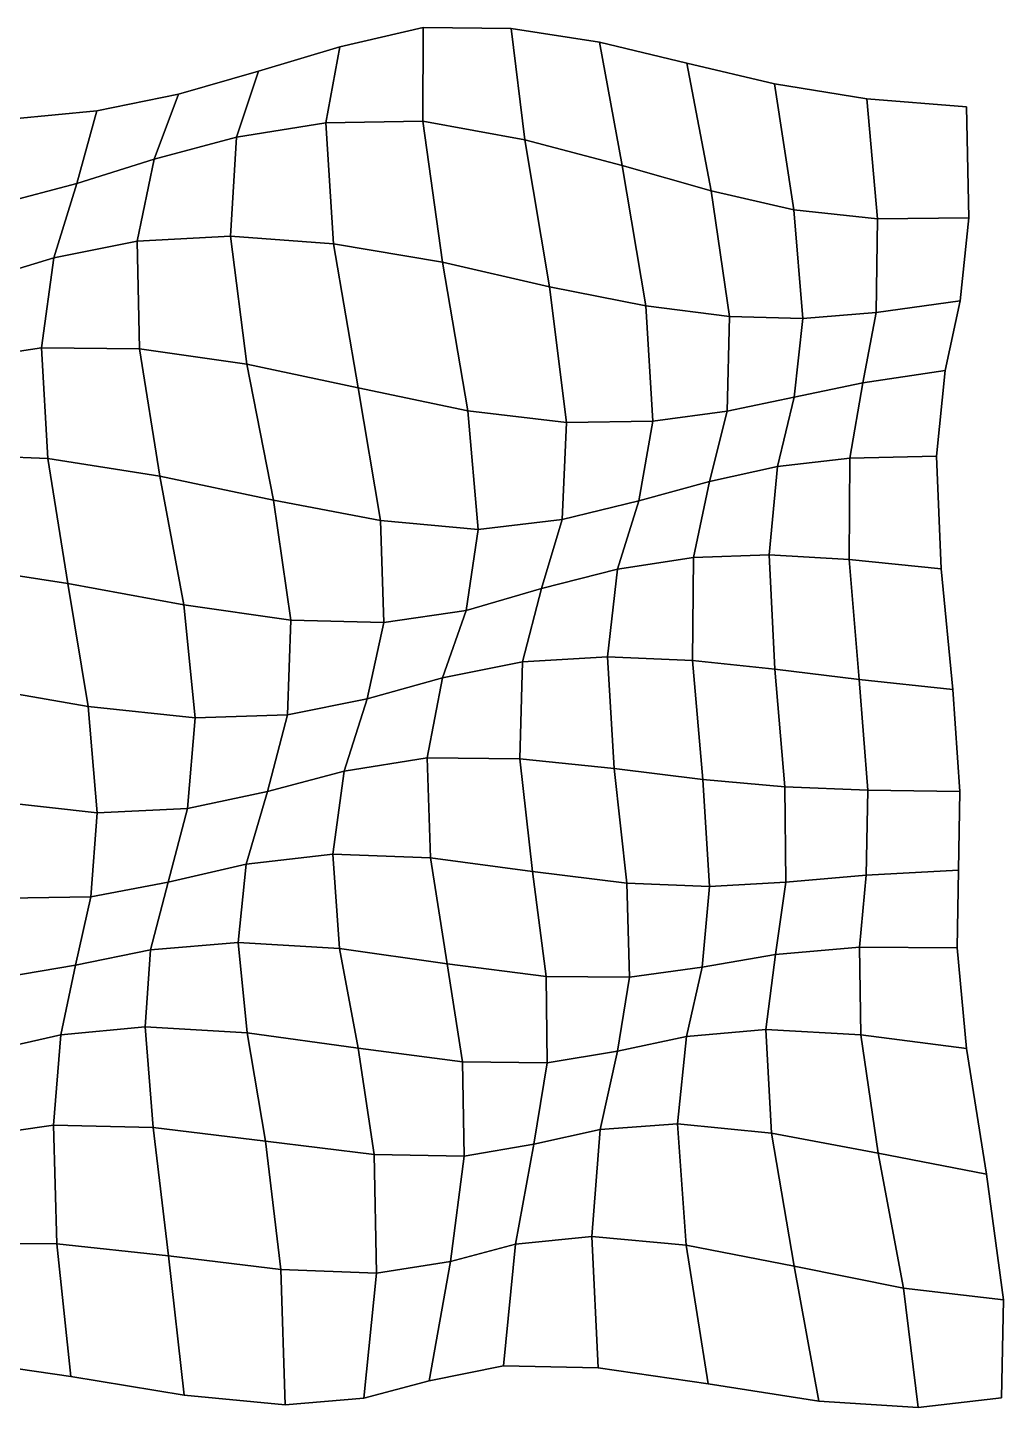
# Model space of a CAD drawing. Extents: x -160 to 227, y -137 to 133.
# Drawn here: x 36.4 to 227.4, y -136.7 to 133.1 of the extents above; entities that cross this region are included whole.
import ezdxf

# ---------------------------------------------------------------- set-up
doc = ezdxf.new("R2010")
doc.units = 0

msp = doc.modelspace()

# ---------------------------------------------------------------- linework, layer by layer
for points in [[(94.78006, 114.489746, -2.210952), (113.77002, 114.853775, -2.439313), (113.878654, 133.131714, 1.301931), (97.520309, 129.38443, -0.083019)], [(94.78006, 114.489746, -2.210952), (97.520309, 129.38443, -0.083019), (113.878654, 133.131714, 1.301931), (113.77002, 114.853775, -2.439313)], [(113.77002, 114.853775, -2.439313), (133.726364, 111.164108, -1.618757), (131.091553, 132.939774, 3.066365), (113.878654, 133.131714, 1.301931)], [(113.77002, 114.853775, -2.439313), (113.878654, 133.131714, 1.301931), (131.091553, 132.939774, 3.066365), (133.726364, 111.164108, -1.618757)], [(133.726364, 111.164108, -1.618757), (152.79808, 106.172134, 0.542539), (148.373764, 130.25061, 5.292449), (131.091553, 132.939774, 3.066365)], [(133.726364, 111.164108, -1.618757), (131.091553, 132.939774, 3.066365), (148.373764, 130.25061, 5.292449), (152.79808, 106.172134, 0.542539)], [(152.79808, 106.172134, 0.542539), (170.228683, 101.230003, 3.654465), (165.41156, 126.193657, 7.381214), (148.373764, 130.25061, 5.292449)], [(152.79808, 106.172134, 0.542539), (148.373764, 130.25061, 5.292449), (165.41156, 126.193657, 7.381214), (170.228683, 101.230003, 3.654465)], [(77.305328, 111.713615, -1.862357), (94.78006, 114.489746, -2.210952), (97.520309, 129.38443, -0.083019), (81.663315, 124.613594, -1.033154)], [(77.305328, 111.713615, -1.862357), (81.663315, 124.613594, -1.033154), (97.520309, 129.38443, -0.083019), (94.78006, 114.489746, -2.210952)], [(61.238434, 107.372986, -1.881266), (77.305328, 111.713615, -1.862357), (81.663315, 124.613594, -1.033154), (65.957275, 120.120033, -1.844036)], [(61.238434, 107.372986, -1.881266), (65.957275, 120.120033, -1.844036), (81.663315, 124.613594, -1.033154), (77.305328, 111.713615, -1.862357)], [(170.228683, 101.230003, 3.654465), (186.40123, 97.504059, 6.501065), (182.572845, 122.140907, 8.288937), (165.41156, 126.193657, 7.381214)], [(170.228683, 101.230003, 3.654465), (165.41156, 126.193657, 7.381214), (182.572845, 122.140907, 8.288937), (186.40123, 97.504059, 6.501065)], [(186.40123, 97.504059, 6.501065), (202.732819, 95.73246, 7.600976), (200.6819, 119.188667, 7.148184), (182.572845, 122.140907, 8.288937)], [(186.40123, 97.504059, 6.501065), (182.572845, 122.140907, 8.288937), (200.6819, 119.188667, 7.148184), (202.732819, 95.73246, 7.600976)], [(46.079758, 102.652824, -2.270344), (61.238434, 107.372986, -1.881266), (65.957275, 120.120033, -1.844036), (50.023449, 116.870583, -2.502774)], [(46.079758, 102.652824, -2.270344), (50.023449, 116.870583, -2.502774), (65.957275, 120.120033, -1.844036), (61.238434, 107.372986, -1.881266)], [(202.732819, 95.73246, 7.600976), (220.603531, 95.894463, 6.178118), (220.147736, 117.639175, 3.978467), (200.6819, 119.188667, 7.148184)], [(202.732819, 95.73246, 7.600976), (200.6819, 119.188667, 7.148184), (220.147736, 117.639175, 3.978467), (220.603531, 95.894463, 6.178118)], [(31.287018, 98.739143, -2.688573), (46.079758, 102.652824, -2.270344), (50.023449, 116.870583, -2.502774), (33.72036, 115.274559, -2.800153)], [(31.287018, 98.739143, -2.688573), (33.72036, 115.274559, -2.800153), (50.023449, 116.870583, -2.502774), (46.079758, 102.652824, -2.270344)], [(76.177223, 92.367722, -2.991132), (96.279922, 90.827232, -4.662734), (94.78006, 114.489746, -2.210952), (77.305328, 111.713615, -1.862357)], [(76.177223, 92.367722, -2.991132), (77.305328, 111.713615, -1.862357), (94.78006, 114.489746, -2.210952), (96.279922, 90.827232, -4.662734)], [(96.279922, 90.827232, -4.662734), (117.619995, 87.233337, -6.488213), (113.77002, 114.853775, -2.439313), (94.78006, 114.489746, -2.210952)], [(96.279922, 90.827232, -4.662734), (94.78006, 114.489746, -2.210952), (113.77002, 114.853775, -2.439313), (117.619995, 87.233337, -6.488213)], [(117.619995, 87.233337, -6.488213), (138.555161, 82.451157, -6.70903), (133.726364, 111.164108, -1.618757), (113.77002, 114.853775, -2.439313)], [(117.619995, 87.233337, -6.488213), (113.77002, 114.853775, -2.439313), (133.726364, 111.164108, -1.618757), (138.555161, 82.451157, -6.70903)], [(57.89064, 91.349876, -2.051683), (76.177223, 92.367722, -2.991132), (77.305328, 111.713615, -1.862357), (61.238434, 107.372986, -1.881266)], [(57.89064, 91.349876, -2.051683), (61.238434, 107.372986, -1.881266), (77.305328, 111.713615, -1.862357), (76.177223, 92.367722, -2.991132)], [(138.555161, 82.451157, -6.70903), (157.446396, 78.721237, -4.965615), (152.79808, 106.172134, 0.542539), (133.726364, 111.164108, -1.618757)], [(138.555161, 82.451157, -6.70903), (133.726364, 111.164108, -1.618757), (152.79808, 106.172134, 0.542539), (157.446396, 78.721237, -4.965615)], [(41.556717, 88.081772, -1.89178), (57.89064, 91.349876, -2.051683), (61.238434, 107.372986, -1.881266), (46.079758, 102.652824, -2.270344)], [(41.556717, 88.081772, -1.89178), (46.079758, 102.652824, -2.270344), (61.238434, 107.372986, -1.881266), (57.89064, 91.349876, -2.051683)], [(157.446396, 78.721237, -4.965615), (173.759109, 76.596558, -1.377247), (170.228683, 101.230003, 3.654465), (152.79808, 106.172134, 0.542539)], [(157.446396, 78.721237, -4.965615), (152.79808, 106.172134, 0.542539), (170.228683, 101.230003, 3.654465), (173.759109, 76.596558, -1.377247)], [(26.95998, 83.660721, -2.154732), (41.556717, 88.081772, -1.89178), (46.079758, 102.652824, -2.270344), (31.287018, 98.739143, -2.688573)], [(26.95998, 83.660721, -2.154732), (31.287018, 98.739143, -2.688573), (46.079758, 102.652824, -2.270344), (41.556717, 88.081772, -1.89178)], [(173.759109, 76.596558, -1.377247), (188.148285, 76.204773, 2.883864), (186.40123, 97.504059, 6.501065), (170.228683, 101.230003, 3.654465)], [(173.759109, 76.596558, -1.377247), (170.228683, 101.230003, 3.654465), (186.40123, 97.504059, 6.501065), (188.148285, 76.204773, 2.883864)], [(188.148285, 76.204773, 2.883864), (202.503632, 77.39492, 5.980971), (202.732819, 95.73246, 7.600976), (186.40123, 97.504059, 6.501065)], [(188.148285, 76.204773, 2.883864), (186.40123, 97.504059, 6.501065), (202.732819, 95.73246, 7.600976), (202.503632, 77.39492, 5.980971)], [(202.503632, 77.39492, 5.980971), (218.888687, 79.687805, 6.498342), (220.603531, 95.894463, 6.178118), (202.732819, 95.73246, 7.600976)], [(202.503632, 77.39492, 5.980971), (202.732819, 95.73246, 7.600976), (220.603531, 95.894463, 6.178118), (218.888687, 79.687805, 6.498342)], [(58.347004, 70.282211, -2.919371), (79.361732, 67.304008, -4.727558), (76.177223, 92.367722, -2.991132), (57.89064, 91.349876, -2.051683)], [(58.347004, 70.282211, -2.919371), (57.89064, 91.349876, -2.051683), (76.177223, 92.367722, -2.991132), (79.361732, 67.304008, -4.727558)], [(79.361732, 67.304008, -4.727558), (101.118675, 62.705429, -7.321338), (96.279922, 90.827232, -4.662734), (76.177223, 92.367722, -2.991132)], [(79.361732, 67.304008, -4.727558), (76.177223, 92.367722, -2.991132), (96.279922, 90.827232, -4.662734), (101.118675, 62.705429, -7.321338)], [(39.179329, 70.530174, -2.001351), (58.347004, 70.282211, -2.919371), (57.89064, 91.349876, -2.051683), (41.556717, 88.081772, -1.89178)], [(39.179329, 70.530174, -2.001351), (41.556717, 88.081772, -1.89178), (57.89064, 91.349876, -2.051683), (58.347004, 70.282211, -2.919371)], [(101.118675, 62.705429, -7.321338), (122.584221, 58.15155, -10.142005), (117.619995, 87.233337, -6.488213), (96.279922, 90.827232, -4.662734)], [(101.118675, 62.705429, -7.321338), (96.279922, 90.827232, -4.662734), (117.619995, 87.233337, -6.488213), (122.584221, 58.15155, -10.142005)], [(22.736555, 68.039574, -1.723551), (39.179329, 70.530174, -2.001351), (41.556717, 88.081772, -1.89178), (26.95998, 83.660721, -2.154732)], [(22.736555, 68.039574, -1.723551), (26.95998, 83.660721, -2.154732), (41.556717, 88.081772, -1.89178), (39.179329, 70.530174, -2.001351)], [(122.584221, 58.15155, -10.142005), (141.88475, 55.92239, -10.928452), (138.555161, 82.451157, -6.70903), (117.619995, 87.233337, -6.488213)], [(122.584221, 58.15155, -10.142005), (117.619995, 87.233337, -6.488213), (138.555161, 82.451157, -6.70903), (141.88475, 55.92239, -10.928452)], [(141.88475, 55.92239, -10.928452), (158.794235, 56.148666, -9.489698), (157.446396, 78.721237, -4.965615), (138.555161, 82.451157, -6.70903)], [(141.88475, 55.92239, -10.928452), (138.555161, 82.451157, -6.70903), (157.446396, 78.721237, -4.965615), (158.794235, 56.148666, -9.489698)], [(158.794235, 56.148666, -9.489698), (173.362671, 58.079998, -5.748015), (173.759109, 76.596558, -1.377247), (157.446396, 78.721237, -4.965615)], [(158.794235, 56.148666, -9.489698), (157.446396, 78.721237, -4.965615), (173.759109, 76.596558, -1.377247), (173.362671, 58.079998, -5.748015)], [(199.900192, 63.644016, 3.634135), (215.976425, 66.076752, 5.592201), (218.888687, 79.687805, 6.498342), (202.503632, 77.39492, 5.980971)], [(199.900192, 63.644016, 3.634135), (202.503632, 77.39492, 5.980971), (218.888687, 79.687805, 6.498342), (215.976425, 66.076752, 5.592201)], [(173.362671, 58.079998, -5.748015), (186.423355, 60.816818, -0.729791), (188.148285, 76.204773, 2.883864), (173.759109, 76.596558, -1.377247)], [(173.362671, 58.079998, -5.748015), (173.759109, 76.596558, -1.377247), (188.148285, 76.204773, 2.883864), (186.423355, 60.816818, -0.729791)], [(186.423355, 60.816818, -0.729791), (199.900192, 63.644016, 3.634135), (202.503632, 77.39492, 5.980971), (188.148285, 76.204773, 2.883864)], [(186.423355, 60.816818, -0.729791), (188.148285, 76.204773, 2.883864), (202.503632, 77.39492, 5.980971), (199.900192, 63.644016, 3.634135)], [(20.885347, 49.61227, -1.741624), (40.394958, 48.82505, -2.895871), (39.179329, 70.530174, -2.001351), (22.736555, 68.039574, -1.723551)], [(20.885347, 49.61227, -1.741624), (22.736555, 68.039574, -1.723551), (39.179329, 70.530174, -2.001351), (40.394958, 48.82505, -2.895871)], [(40.394958, 48.82505, -2.895871), (62.304848, 45.410351, -4.643194), (58.347004, 70.282211, -2.919371), (39.179329, 70.530174, -2.001351)], [(40.394958, 48.82505, -2.895871), (39.179329, 70.530174, -2.001351), (58.347004, 70.282211, -2.919371), (62.304848, 45.410351, -4.643194)], [(62.304848, 45.410351, -4.643194), (84.535889, 40.735962, -7.065756), (79.361732, 67.304008, -4.727558), (58.347004, 70.282211, -2.919371)], [(62.304848, 45.410351, -4.643194), (58.347004, 70.282211, -2.919371), (79.361732, 67.304008, -4.727558), (84.535889, 40.735962, -7.065756)], [(84.535889, 40.735962, -7.065756), (105.522346, 36.731525, -10.030755), (101.118675, 62.705429, -7.321338), (79.361732, 67.304008, -4.727558)], [(84.535889, 40.735962, -7.065756), (79.361732, 67.304008, -4.727558), (101.118675, 62.705429, -7.321338), (105.522346, 36.731525, -10.030755)], [(197.360077, 48.92004, 1.563941), (214.313202, 49.284077, 4.172546), (215.976425, 66.076752, 5.592201), (199.900192, 63.644016, 3.634135)], [(197.360077, 48.92004, 1.563941), (199.900192, 63.644016, 3.634135), (215.976425, 66.076752, 5.592201), (214.313202, 49.284077, 4.172546)], [(105.522346, 36.731525, -10.030755), (124.632645, 34.988464, -13.085567), (122.584221, 58.15155, -10.142005), (101.118675, 62.705429, -7.321338)], [(105.522346, 36.731525, -10.030755), (101.118675, 62.705429, -7.321338), (122.584221, 58.15155, -10.142005), (124.632645, 34.988464, -13.085567)], [(183.176727, 47.296818, -3.231002), (197.360077, 48.92004, 1.563941), (199.900192, 63.644016, 3.634135), (186.423355, 60.816818, -0.729791)], [(183.176727, 47.296818, -3.231002), (186.423355, 60.816818, -0.729791), (199.900192, 63.644016, 3.634135), (197.360077, 48.92004, 1.563941)], [(169.896149, 44.369316, -8.450308), (183.176727, 47.296818, -3.231002), (186.423355, 60.816818, -0.729791), (173.362671, 58.079998, -5.748015)], [(169.896149, 44.369316, -8.450308), (173.362671, 58.079998, -5.748015), (186.423355, 60.816818, -0.729791), (183.176727, 47.296818, -3.231002)], [(124.632645, 34.988464, -13.085567), (141.059586, 36.941521, -13.77207), (141.88475, 55.92239, -10.928452), (122.584221, 58.15155, -10.142005)], [(124.632645, 34.988464, -13.085567), (122.584221, 58.15155, -10.142005), (141.88475, 55.92239, -10.928452), (141.059586, 36.941521, -13.77207)], [(156.045517, 40.564671, -12.269962), (169.896149, 44.369316, -8.450308), (173.362671, 58.079998, -5.748015), (158.794235, 56.148666, -9.489698)], [(156.045517, 40.564671, -12.269962), (158.794235, 56.148666, -9.489698), (173.362671, 58.079998, -5.748015), (169.896149, 44.369316, -8.450308)], [(141.059586, 36.941521, -13.77207), (156.045517, 40.564671, -12.269962), (158.794235, 56.148666, -9.489698), (141.88475, 55.92239, -10.928452)], [(141.059586, 36.941521, -13.77207), (141.88475, 55.92239, -10.928452), (158.794235, 56.148666, -9.489698), (156.045517, 40.564671, -12.269962)], [(22.374926, 27.768961, -2.048017), (44.310085, 24.377064, -4.255694), (40.394958, 48.82505, -2.895871), (20.885347, 49.61227, -1.741624)], [(22.374926, 27.768961, -2.048017), (20.885347, 49.61227, -1.741624), (40.394958, 48.82505, -2.895871), (44.310085, 24.377064, -4.255694)], [(44.310085, 24.377064, -4.255694), (66.993851, 20.239206, -6.808466), (62.304848, 45.410351, -4.643194), (40.394958, 48.82505, -2.895871)], [(44.310085, 24.377064, -4.255694), (40.394958, 48.82505, -2.895871), (62.304848, 45.410351, -4.643194), (66.993851, 20.239206, -6.808466)], [(181.541153, 30.0061, -4.28808), (197.171967, 29.08536, 0.277689), (197.360077, 48.92004, 1.563941), (183.176727, 47.296818, -3.231002)], [(181.541153, 30.0061, -4.28808), (183.176727, 47.296818, -3.231002), (197.360077, 48.92004, 1.563941), (197.171967, 29.08536, 0.277689)], [(197.171967, 29.08536, 0.277689), (215.199326, 27.267298, 2.788239), (214.313202, 49.284077, 4.172546), (197.360077, 48.92004, 1.563941)], [(197.171967, 29.08536, 0.277689), (197.360077, 48.92004, 1.563941), (214.313202, 49.284077, 4.172546), (215.199326, 27.267298, 2.788239)], [(166.767456, 29.463655, -9.402657), (181.541153, 30.0061, -4.28808), (183.176727, 47.296818, -3.231002), (169.896149, 44.369316, -8.450308)], [(166.767456, 29.463655, -9.402657), (169.896149, 44.369316, -8.450308), (183.176727, 47.296818, -3.231002), (181.541153, 30.0061, -4.28808)], [(66.993851, 20.239206, -6.808466), (87.935951, 17.259178, -9.600799), (84.535889, 40.735962, -7.065756), (62.304848, 45.410351, -4.643194)], [(66.993851, 20.239206, -6.808466), (62.304848, 45.410351, -4.643194), (84.535889, 40.735962, -7.065756), (87.935951, 17.259178, -9.600799)], [(151.894135, 27.195942, -13.361266), (166.767456, 29.463655, -9.402657), (169.896149, 44.369316, -8.450308), (156.045517, 40.564671, -12.269962)], [(151.894135, 27.195942, -13.361266), (156.045517, 40.564671, -12.269962), (169.896149, 44.369316, -8.450308), (166.767456, 29.463655, -9.402657)], [(87.935951, 17.259178, -9.600799), (106.171432, 16.809347, -12.508568), (105.522346, 36.731525, -10.030755), (84.535889, 40.735962, -7.065756)], [(87.935951, 17.259178, -9.600799), (84.535889, 40.735962, -7.065756), (105.522346, 36.731525, -10.030755), (106.171432, 16.809347, -12.508568)], [(136.997284, 23.420341, -15.290846), (151.894135, 27.195942, -13.361266), (156.045517, 40.564671, -12.269962), (141.059586, 36.941521, -13.77207)], [(136.997284, 23.420341, -15.290846), (141.059586, 36.941521, -13.77207), (156.045517, 40.564671, -12.269962), (151.894135, 27.195942, -13.361266)], [(106.171432, 16.809347, -12.508568), (122.254013, 19.102148, -15.225122), (124.632645, 34.988464, -13.085567), (105.522346, 36.731525, -10.030755)], [(106.171432, 16.809347, -12.508568), (105.522346, 36.731525, -10.030755), (124.632645, 34.988464, -13.085567), (122.254013, 19.102148, -15.225122)], [(122.254013, 19.102148, -15.225122), (136.997284, 23.420341, -15.290846), (141.059586, 36.941521, -13.77207), (124.632645, 34.988464, -13.085567)], [(122.254013, 19.102148, -15.225122), (124.632645, 34.988464, -13.085567), (141.059586, 36.941521, -13.77207), (136.997284, 23.420341, -15.290846)], [(166.550522, 9.321064, -8.998075), (182.667267, 7.628716, -4.256263), (181.541153, 30.0061, -4.28808), (166.767456, 29.463655, -9.402657)], [(166.550522, 9.321064, -8.998075), (166.767456, 29.463655, -9.402657), (181.541153, 30.0061, -4.28808), (182.667267, 7.628716, -4.256263)], [(182.667267, 7.628716, -4.256263), (199.12999, 5.620356, -0.320547), (197.171967, 29.08536, 0.277689), (181.541153, 30.0061, -4.28808)], [(182.667267, 7.628716, -4.256263), (181.541153, 30.0061, -4.28808), (197.171967, 29.08536, 0.277689), (199.12999, 5.620356, -0.320547)], [(26.205853, 4.180824, -2.010365), (48.322903, 0.321814, -5.209225), (44.310085, 24.377064, -4.255694), (22.374926, 27.768961, -2.048017)], [(26.205853, 4.180824, -2.010365), (22.374926, 27.768961, -2.048017), (44.310085, 24.377064, -4.255694), (48.322903, 0.321814, -5.209225)], [(133.271088, 9.093564, -15.614021), (149.917358, 10.068792, -13.085231), (151.894135, 27.195942, -13.361266), (136.997284, 23.420341, -15.290846)], [(133.271088, 9.093564, -15.614021), (136.997284, 23.420341, -15.290846), (151.894135, 27.195942, -13.361266), (149.917358, 10.068792, -13.085231)], [(149.917358, 10.068792, -13.085231), (166.550522, 9.321064, -8.998075), (166.767456, 29.463655, -9.402657), (151.894135, 27.195942, -13.361266)], [(149.917358, 10.068792, -13.085231), (151.894135, 27.195942, -13.361266), (166.767456, 29.463655, -9.402657), (166.550522, 9.321064, -8.998075)], [(199.12999, 5.620356, -0.320547), (217.473251, 3.697744, 1.672192), (215.199326, 27.267298, 2.788239), (197.171967, 29.08536, 0.277689)], [(199.12999, 5.620356, -0.320547), (197.171967, 29.08536, 0.277689), (215.199326, 27.267298, 2.788239), (217.473251, 3.697744, 1.672192)], [(48.322903, 0.321814, -5.209225), (69.23584, -1.868118, -8.502516), (66.993851, 20.239206, -6.808466), (44.310085, 24.377064, -4.255694)], [(48.322903, 0.321814, -5.209225), (44.310085, 24.377064, -4.255694), (66.993851, 20.239206, -6.808466), (69.23584, -1.868118, -8.502516)], [(117.664024, 5.971627, -16.386765), (133.271088, 9.093564, -15.614021), (136.997284, 23.420341, -15.290846), (122.254013, 19.102148, -15.225122)], [(117.664024, 5.971627, -16.386765), (122.254013, 19.102148, -15.225122), (136.997284, 23.420341, -15.290846), (133.271088, 9.093564, -15.614021)], [(69.23584, -1.868118, -8.502516), (87.286118, -1.266673, -11.55667), (87.935951, 17.259178, -9.600799), (66.993851, 20.239206, -6.808466)], [(69.23584, -1.868118, -8.502516), (66.993851, 20.239206, -6.808466), (87.935951, 17.259178, -9.600799), (87.286118, -1.266673, -11.55667)], [(102.87175, 1.817986, -14.26018), (117.664024, 5.971627, -16.386765), (122.254013, 19.102148, -15.225122), (106.171432, 16.809347, -12.508568)], [(102.87175, 1.817986, -14.26018), (106.171432, 16.809347, -12.508568), (122.254013, 19.102148, -15.225122), (117.664024, 5.971627, -16.386765)], [(87.286118, -1.266673, -11.55667), (102.87175, 1.817986, -14.26018), (106.171432, 16.809347, -12.508568), (87.935951, 17.259178, -9.600799)], [(87.286118, -1.266673, -11.55667), (87.935951, 17.259178, -9.600799), (106.171432, 16.809347, -12.508568), (102.87175, 1.817986, -14.26018)], [(114.621964, -9.667933, -15.816223), (132.751221, -9.88413, -14.313714), (133.271088, 9.093564, -15.614021), (117.664024, 5.971627, -16.386765)], [(114.621964, -9.667933, -15.816223), (117.664024, 5.971627, -16.386765), (133.271088, 9.093564, -15.614021), (132.751221, -9.88413, -14.313714)], [(132.751221, -9.88413, -14.313714), (151.210861, -11.787395, -11.310427), (149.917358, 10.068792, -13.085231), (133.271088, 9.093564, -15.614021)], [(132.751221, -9.88413, -14.313714), (133.271088, 9.093564, -15.614021), (149.917358, 10.068792, -13.085231), (151.210861, -11.787395, -11.310427)], [(151.210861, -11.787395, -11.310427), (168.551163, -13.901525, -7.31101), (166.550522, 9.321064, -8.998075), (149.917358, 10.068792, -13.085231)], [(151.210861, -11.787395, -11.310427), (149.917358, 10.068792, -13.085231), (166.550522, 9.321064, -8.998075), (168.551163, -13.901525, -7.31101)], [(168.551163, -13.901525, -7.31101), (184.637451, -15.343163, -3.274551), (182.667267, 7.628716, -4.256263), (166.550522, 9.321064, -8.998075)], [(168.551163, -13.901525, -7.31101), (166.550522, 9.321064, -8.998075), (182.667267, 7.628716, -4.256263), (184.637451, -15.343163, -3.274551)], [(98.403946, -12.273868, -14.304797), (114.621964, -9.667933, -15.816223), (117.664024, 5.971627, -16.386765), (102.87175, 1.817986, -14.26018)], [(98.403946, -12.273868, -14.304797), (102.87175, 1.817986, -14.26018), (117.664024, 5.971627, -16.386765), (114.621964, -9.667933, -15.816223)], [(184.637451, -15.343163, -3.274551), (200.84343, -16.032316, -0.343889), (199.12999, 5.620356, -0.320547), (182.667267, 7.628716, -4.256263)], [(184.637451, -15.343163, -3.274551), (182.667267, 7.628716, -4.256263), (199.12999, 5.620356, -0.320547), (200.84343, -16.032316, -0.343889)], [(200.84343, -16.032316, -0.343889), (218.866821, -16.26902, 0.875637), (217.473251, 3.697744, 1.672192), (199.12999, 5.620356, -0.320547)], [(200.84343, -16.032316, -0.343889), (199.12999, 5.620356, -0.320547), (217.473251, 3.697744, 1.672192), (218.866821, -16.26902, 0.875637)], [(30.200499, -18.227106, -0.841006), (50.035851, -20.462162, -4.663053), (48.322903, 0.321814, -5.209225), (26.205853, 4.180824, -2.010365)], [(30.200499, -18.227106, -0.841006), (26.205853, 4.180824, -2.010365), (48.322903, 0.321814, -5.209225), (50.035851, -20.462162, -4.663053)], [(50.035851, -20.462162, -4.663053), (67.7668, -19.631195, -8.502273), (69.23584, -1.868118, -8.502516), (48.322903, 0.321814, -5.209225)], [(50.035851, -20.462162, -4.663053), (48.322903, 0.321814, -5.209225), (69.23584, -1.868118, -8.502516), (67.7668, -19.631195, -8.502273)], [(83.37117, -16.273113, -11.793421), (98.403946, -12.273868, -14.304797), (102.87175, 1.817986, -14.26018), (87.286118, -1.266673, -11.55667)], [(83.37117, -16.273113, -11.793421), (87.286118, -1.266673, -11.55667), (102.87175, 1.817986, -14.26018), (98.403946, -12.273868, -14.304797)], [(67.7668, -19.631195, -8.502273), (83.37117, -16.273113, -11.793421), (87.286118, -1.266673, -11.55667), (69.23584, -1.868118, -8.502516)], [(67.7668, -19.631195, -8.502273), (69.23584, -1.868118, -8.502516), (87.286118, -1.266673, -11.55667), (83.37117, -16.273113, -11.793421)], [(96.15728, -28.51454, -11.619978), (115.267052, -29.227331, -12.684687), (114.621964, -9.667933, -15.816223), (98.403946, -12.273868, -14.304797)], [(96.15728, -28.51454, -11.619978), (98.403946, -12.273868, -14.304797), (114.621964, -9.667933, -15.816223), (115.267052, -29.227331, -12.684687)], [(115.267052, -29.227331, -12.684687), (135.234756, -31.935135, -10.961179), (132.751221, -9.88413, -14.313714), (114.621964, -9.667933, -15.816223)], [(115.267052, -29.227331, -12.684687), (114.621964, -9.667933, -15.816223), (132.751221, -9.88413, -14.313714), (135.234756, -31.935135, -10.961179)], [(135.234756, -31.935135, -10.961179), (153.67215, -34.203091, -8.028063), (151.210861, -11.787395, -11.310427), (132.751221, -9.88413, -14.313714)], [(135.234756, -31.935135, -10.961179), (132.751221, -9.88413, -14.313714), (151.210861, -11.787395, -11.310427), (153.67215, -34.203091, -8.028063)], [(79.201569, -30.471653, -9.231956), (96.15728, -28.51454, -11.619978), (98.403946, -12.273868, -14.304797), (83.37117, -16.273113, -11.793421)], [(79.201569, -30.471653, -9.231956), (83.37117, -16.273113, -11.793421), (98.403946, -12.273868, -14.304797), (96.15728, -28.51454, -11.619978)], [(153.67215, -34.203091, -8.028063), (169.863358, -34.836082, -4.654028), (168.551163, -13.901525, -7.31101), (151.210861, -11.787395, -11.310427)], [(153.67215, -34.203091, -8.028063), (151.210861, -11.787395, -11.310427), (168.551163, -13.901525, -7.31101), (169.863358, -34.836082, -4.654028)], [(169.863358, -34.836082, -4.654028), (184.81546, -33.989765, -1.761735), (184.637451, -15.343163, -3.274551), (168.551163, -13.901525, -7.31101)], [(169.863358, -34.836082, -4.654028), (168.551163, -13.901525, -7.31101), (184.637451, -15.343163, -3.274551), (184.81546, -33.989765, -1.761735)], [(184.81546, -33.989765, -1.761735), (200.557587, -32.650803, -0.083039), (200.84343, -16.032316, -0.343889), (184.637451, -15.343163, -3.274551)], [(184.81546, -33.989765, -1.761735), (184.637451, -15.343163, -3.274551), (200.84343, -16.032316, -0.343889), (200.557587, -32.650803, -0.083039)], [(200.557587, -32.650803, -0.083039), (218.61351, -31.689489, 0.320866), (218.866821, -16.26902, 0.875637), (200.84343, -16.032316, -0.343889)], [(200.557587, -32.650803, -0.083039), (200.84343, -16.032316, -0.343889), (218.866821, -16.26902, 0.875637), (218.61351, -31.689489, 0.320866)], [(32.392254, -37.162746, 1.803611), (48.832886, -36.874943, -1.882474), (50.035851, -20.462162, -4.663053), (30.200499, -18.227106, -0.841006)], [(32.392254, -37.162746, 1.803611), (30.200499, -18.227106, -0.841006), (50.035851, -20.462162, -4.663053), (48.832886, -36.874943, -1.882474)], [(63.957096, -33.998554, -5.825735), (79.201569, -30.471653, -9.231956), (83.37117, -16.273113, -11.793421), (67.7668, -19.631195, -8.502273)], [(63.957096, -33.998554, -5.825735), (67.7668, -19.631195, -8.502273), (83.37117, -16.273113, -11.793421), (79.201569, -30.471653, -9.231956)], [(48.832886, -36.874943, -1.882474), (63.957096, -33.998554, -5.825735), (67.7668, -19.631195, -8.502273), (50.035851, -20.462162, -4.663053)], [(48.832886, -36.874943, -1.882474), (50.035851, -20.462162, -4.663053), (67.7668, -19.631195, -8.502273), (63.957096, -33.998554, -5.825735)], [(77.646957, -45.813786, -3.861795), (97.508423, -46.979717, -6.134551), (96.15728, -28.51454, -11.619978), (79.201569, -30.471653, -9.231956)], [(77.646957, -45.813786, -3.861795), (79.201569, -30.471653, -9.231956), (96.15728, -28.51454, -11.619978), (97.508423, -46.979717, -6.134551)], [(97.508423, -46.979717, -6.134551), (118.564079, -49.985256, -7.057697), (115.267052, -29.227331, -12.684687), (96.15728, -28.51454, -11.619978)], [(97.508423, -46.979717, -6.134551), (96.15728, -28.51454, -11.619978), (115.267052, -29.227331, -12.684687), (118.564079, -49.985256, -7.057697)], [(118.564079, -49.985256, -7.057697), (137.91272, -52.487038, -5.899327), (135.234756, -31.935135, -10.961179), (115.267052, -29.227331, -12.684687)], [(118.564079, -49.985256, -7.057697), (115.267052, -29.227331, -12.684687), (135.234756, -31.935135, -10.961179), (137.91272, -52.487038, -5.899327)], [(60.513294, -47.253288, -0.688861), (77.646957, -45.813786, -3.861795), (79.201569, -30.471653, -9.231956), (63.957096, -33.998554, -5.825735)], [(60.513294, -47.253288, -0.688861), (63.957096, -33.998554, -5.825735), (79.201569, -30.471653, -9.231956), (77.646957, -45.813786, -3.861795)], [(137.91272, -52.487038, -5.899327), (154.231659, -52.600872, -3.858502), (153.67215, -34.203091, -8.028063), (135.234756, -31.935135, -10.961179)], [(137.91272, -52.487038, -5.899327), (135.234756, -31.935135, -10.961179), (153.67215, -34.203091, -8.028063), (154.231659, -52.600872, -3.858502)], [(199.191925, -46.721535, 0.023971), (218.332703, -46.843365, -0.154312), (218.61351, -31.689489, 0.320866), (200.557587, -32.650803, -0.083039)], [(199.191925, -46.721535, 0.023971), (200.557587, -32.650803, -0.083039), (218.61351, -31.689489, 0.320866), (218.332703, -46.843365, -0.154312)], [(45.854305, -50.217159, 2.654388), (60.513294, -47.253288, -0.688861), (63.957096, -33.998554, -5.825735), (48.832886, -36.874943, -1.882474)], [(45.854305, -50.217159, 2.654388), (48.832886, -36.874943, -1.882474), (63.957096, -33.998554, -5.825735), (60.513294, -47.253288, -0.688861)], [(154.231659, -52.600872, -3.858502), (168.464523, -50.651211, -1.785309), (169.863358, -34.836082, -4.654028), (153.67215, -34.203091, -8.028063)], [(154.231659, -52.600872, -3.858502), (153.67215, -34.203091, -8.028063), (169.863358, -34.836082, -4.654028), (168.464523, -50.651211, -1.785309)], [(168.464523, -50.651211, -1.785309), (182.771347, -48.175556, -0.401215), (184.81546, -33.989765, -1.761735), (169.863358, -34.836082, -4.654028)], [(168.464523, -50.651211, -1.785309), (169.863358, -34.836082, -4.654028), (184.81546, -33.989765, -1.761735), (182.771347, -48.175556, -0.401215)], [(182.771347, -48.175556, -0.401215), (199.191925, -46.721535, 0.023971), (200.557587, -32.650803, -0.083039), (184.81546, -33.989765, -1.761735)], [(182.771347, -48.175556, -0.401215), (184.81546, -33.989765, -1.761735), (200.557587, -32.650803, -0.083039), (199.191925, -46.721535, 0.023971)], [(31.966316, -52.563171, 5.212762), (45.854305, -50.217159, 2.654388), (48.832886, -36.874943, -1.882474), (32.392254, -37.162746, 1.803611)], [(31.966316, -52.563171, 5.212762), (32.392254, -37.162746, 1.803611), (48.832886, -36.874943, -1.882474), (45.854305, -50.217159, 2.654388)], [(59.458881, -62.322937, 4.928356), (79.440536, -63.470287, 2.466386), (77.646957, -45.813786, -3.861795), (60.513294, -47.253288, -0.688861)], [(59.458881, -62.322937, 4.928356), (60.513294, -47.253288, -0.688861), (77.646957, -45.813786, -3.861795), (79.440536, -63.470287, 2.466386)], [(79.440536, -63.470287, 2.466386), (101.11734, -66.496826, 0.427565), (97.508423, -46.979717, -6.134551), (77.646957, -45.813786, -3.861795)], [(79.440536, -63.470287, 2.466386), (77.646957, -45.813786, -3.861795), (97.508423, -46.979717, -6.134551), (101.11734, -66.496826, 0.427565)], [(42.944412, -63.838226, 6.949867), (59.458881, -62.322937, 4.928356), (60.513294, -47.253288, -0.688861), (45.854305, -50.217159, 2.654388)], [(42.944412, -63.838226, 6.949867), (45.854305, -50.217159, 2.654388), (60.513294, -47.253288, -0.688861), (59.458881, -62.322937, 4.928356)], [(101.11734, -66.496826, 0.427565), (121.567383, -69.174072, -0.636619), (118.564079, -49.985256, -7.057697), (97.508423, -46.979717, -6.134551)], [(101.11734, -66.496826, 0.427565), (97.508423, -46.979717, -6.134551), (118.564079, -49.985256, -7.057697), (121.567383, -69.174072, -0.636619)], [(165.360107, -64.178223, 0.261461), (180.898972, -62.823601, 0.199518), (182.771347, -48.175556, -0.401215), (168.464523, -50.651211, -1.785309)], [(165.360107, -64.178223, 0.261461), (168.464523, -50.651211, -1.785309), (182.771347, -48.175556, -0.401215), (180.898972, -62.823601, 0.199518)], [(180.898972, -62.823601, 0.199518), (199.451324, -63.843452, -0.224117), (199.191925, -46.721535, 0.023971), (182.771347, -48.175556, -0.401215)], [(180.898972, -62.823601, 0.199518), (182.771347, -48.175556, -0.401215), (199.191925, -46.721535, 0.023971), (199.451324, -63.843452, -0.224117)], [(199.451324, -63.843452, -0.224117), (220.153503, -66.572456, -0.499641), (218.332703, -46.843365, -0.154312), (199.191925, -46.721535, 0.023971)], [(199.451324, -63.843452, -0.224117), (199.191925, -46.721535, 0.023971), (218.332703, -46.843365, -0.154312), (220.153503, -66.572456, -0.499641)], [(29.391586, -66.922447, 7.614333), (42.944412, -63.838226, 6.949867), (45.854305, -50.217159, 2.654388), (31.966316, -52.563171, 5.212762)], [(29.391586, -66.922447, 7.614333), (31.966316, -52.563171, 5.212762), (45.854305, -50.217159, 2.654388), (42.944412, -63.838226, 6.949867)], [(121.567383, -69.174072, -0.636619), (138.108612, -69.343361, -0.684894), (137.91272, -52.487038, -5.899327), (118.564079, -49.985256, -7.057697)], [(121.567383, -69.174072, -0.636619), (118.564079, -49.985256, -7.057697), (137.91272, -52.487038, -5.899327), (138.108612, -69.343361, -0.684894)], [(151.875, -67.032173, -0.160084), (165.360107, -64.178223, 0.261461), (168.464523, -50.651211, -1.785309), (154.231659, -52.600872, -3.858502)], [(151.875, -67.032173, -0.160084), (154.231659, -52.600872, -3.858502), (168.464523, -50.651211, -1.785309), (165.360107, -64.178223, 0.261461)], [(138.108612, -69.343361, -0.684894), (151.875, -67.032173, -0.160084), (154.231659, -52.600872, -3.858502), (137.91272, -52.487038, -5.899327)], [(138.108612, -69.343361, -0.684894), (137.91272, -52.487038, -5.899327), (154.231659, -52.600872, -3.858502), (151.875, -67.032173, -0.160084)], [(26.068249, -83.746956, 7.198287), (41.508942, -81.524849, 8.491797), (42.944412, -63.838226, 6.949867), (29.391586, -66.922447, 7.614333)], [(26.068249, -83.746956, 7.198287), (29.391586, -66.922447, 7.614333), (42.944412, -63.838226, 6.949867), (41.508942, -81.524849, 8.491797)], [(41.508942, -81.524849, 8.491797), (61.016518, -82.004837, 8.127046), (59.458881, -62.322937, 4.928356), (42.944412, -63.838226, 6.949867)], [(41.508942, -81.524849, 8.491797), (42.944412, -63.838226, 6.949867), (59.458881, -62.322937, 4.928356), (61.016518, -82.004837, 8.127046)], [(61.016518, -82.004837, 8.127046), (83.029572, -84.648331, 6.758066), (79.440536, -63.470287, 2.466386), (59.458881, -62.322937, 4.928356)], [(61.016518, -82.004837, 8.127046), (59.458881, -62.322937, 4.928356), (79.440536, -63.470287, 2.466386), (83.029572, -84.648331, 6.758066)], [(83.029572, -84.648331, 6.758066), (104.237198, -87.268501, 5.181681), (101.11734, -66.496826, 0.427565), (79.440536, -63.470287, 2.466386)], [(83.029572, -84.648331, 6.758066), (79.440536, -63.470287, 2.466386), (101.11734, -66.496826, 0.427565), (104.237198, -87.268501, 5.181681)], [(148.472626, -82.365562, 1.801678), (163.616684, -81.285652, 0.930009), (165.360107, -64.178223, 0.261461), (151.875, -67.032173, -0.160084)], [(148.472626, -82.365562, 1.801678), (151.875, -67.032173, -0.160084), (165.360107, -64.178223, 0.261461), (163.616684, -81.285652, 0.930009)], [(163.616684, -81.285652, 0.930009), (182.02774, -83.08532, 0.067228), (180.898972, -62.823601, 0.199518), (165.360107, -64.178223, 0.261461)], [(163.616684, -81.285652, 0.930009), (165.360107, -64.178223, 0.261461), (180.898972, -62.823601, 0.199518), (182.02774, -83.08532, 0.067228)], [(182.02774, -83.08532, 0.067228), (202.871521, -87.007294, -0.477318), (199.451324, -63.843452, -0.224117), (180.898972, -62.823601, 0.199518)], [(182.02774, -83.08532, 0.067228), (180.898972, -62.823601, 0.199518), (199.451324, -63.843452, -0.224117), (202.871521, -87.007294, -0.477318)], [(202.871521, -87.007294, -0.477318), (224.068283, -91.124695, -0.346559), (220.153503, -66.572456, -0.499641), (199.451324, -63.843452, -0.224117)], [(202.871521, -87.007294, -0.477318), (199.451324, -63.843452, -0.224117), (220.153503, -66.572456, -0.499641), (224.068283, -91.124695, -0.346559)], [(104.237198, -87.268501, 5.181681), (121.893333, -87.576515, 3.950783), (121.567383, -69.174072, -0.636619), (101.11734, -66.496826, 0.427565)], [(104.237198, -87.268501, 5.181681), (101.11734, -66.496826, 0.427565), (121.567383, -69.174072, -0.636619), (121.893333, -87.576515, 3.950783)], [(135.492432, -85.25705, 2.704615), (148.472626, -82.365562, 1.801678), (151.875, -67.032173, -0.160084), (138.108612, -69.343361, -0.684894)], [(135.492432, -85.25705, 2.704615), (138.108612, -69.343361, -0.684894), (151.875, -67.032173, -0.160084), (148.472626, -82.365562, 1.801678)], [(121.893333, -87.576515, 3.950783), (135.492432, -85.25705, 2.704615), (138.108612, -69.343361, -0.684894), (121.567383, -69.174072, -0.636619)], [(121.893333, -87.576515, 3.950783), (121.567383, -69.174072, -0.636619), (138.108612, -69.343361, -0.684894), (135.492432, -85.25705, 2.704615)], [(23.814943, -104.702148, 3.620372), (42.155094, -104.768738, 6.116973), (41.508942, -81.524849, 8.491797), (26.068249, -83.746956, 7.198287)], [(23.814943, -104.702148, 3.620372), (26.068249, -83.746956, 7.198287), (41.508942, -81.524849, 8.491797), (42.155094, -104.768738, 6.116973)], [(42.155094, -104.768738, 6.116973), (64.014503, -107.092918, 7.148307), (61.016518, -82.004837, 8.127046), (41.508942, -81.524849, 8.491797)], [(42.155094, -104.768738, 6.116973), (41.508942, -81.524849, 8.491797), (61.016518, -82.004837, 8.127046), (64.014503, -107.092918, 7.148307)], [(64.014503, -107.092918, 7.148307), (86.009773, -109.777702, 6.98305), (83.029572, -84.648331, 6.758066), (61.016518, -82.004837, 8.127046)], [(64.014503, -107.092918, 7.148307), (61.016518, -82.004837, 8.127046), (83.029572, -84.648331, 6.758066), (86.009773, -109.777702, 6.98305)], [(131.919785, -104.786591, 3.44315), (146.830688, -103.287552, 1.959901), (148.472626, -82.365562, 1.801678), (135.492432, -85.25705, 2.704615)], [(131.919785, -104.786591, 3.44315), (135.492432, -85.25705, 2.704615), (148.472626, -82.365562, 1.801678), (146.830688, -103.287552, 1.959901)], [(146.830688, -103.287552, 1.959901), (165.333084, -105.014084, 0.737999), (163.616684, -81.285652, 0.930009), (148.472626, -82.365562, 1.801678)], [(146.830688, -103.287552, 1.959901), (148.472626, -82.365562, 1.801678), (163.616684, -81.285652, 0.930009), (165.333084, -105.014084, 0.737999)], [(165.333084, -105.014084, 0.737999), (186.434021, -109.128479, -0.017196), (182.02774, -83.08532, 0.067228), (163.616684, -81.285652, 0.930009)], [(165.333084, -105.014084, 0.737999), (163.616684, -81.285652, 0.930009), (182.02774, -83.08532, 0.067228), (186.434021, -109.128479, -0.017196)], [(186.434021, -109.128479, -0.017196), (207.838348, -113.408302, -0.058903), (202.871521, -87.007294, -0.477318), (182.02774, -83.08532, 0.067228)], [(186.434021, -109.128479, -0.017196), (182.02774, -83.08532, 0.067228), (202.871521, -87.007294, -0.477318), (207.838348, -113.408302, -0.058903)], [(86.009773, -109.777702, 6.98305), (104.72599, -110.463013, 6.162574), (104.237198, -87.268501, 5.181681), (83.029572, -84.648331, 6.758066)], [(86.009773, -109.777702, 6.98305), (83.029572, -84.648331, 6.758066), (104.237198, -87.268501, 5.181681), (104.72599, -110.463013, 6.162574)], [(119.223938, -108.229149, 5.120173), (131.919785, -104.786591, 3.44315), (135.492432, -85.25705, 2.704615), (121.893333, -87.576515, 3.950783)], [(119.223938, -108.229149, 5.120173), (121.893333, -87.576515, 3.950783), (135.492432, -85.25705, 2.704615), (131.919785, -104.786591, 3.44315)], [(104.72599, -110.463013, 6.162574), (119.223938, -108.229149, 5.120173), (121.893333, -87.576515, 3.950783), (104.237198, -87.268501, 5.181681)], [(104.72599, -110.463013, 6.162574), (104.237198, -87.268501, 5.181681), (121.893333, -87.576515, 3.950783), (119.223938, -108.229149, 5.120173)], [(207.838348, -113.408302, -0.058903), (227.38147, -115.689934, 0.616575), (224.068283, -91.124695, -0.346559), (202.871521, -87.007294, -0.477318)], [(207.838348, -113.408302, -0.058903), (202.871521, -87.007294, -0.477318), (224.068283, -91.124695, -0.346559), (227.38147, -115.689934, 0.616575)], [(24.211044, -127.689659, -1.384619), (44.892422, -130.685913, 1.152172), (42.155094, -104.768738, 6.116973), (23.814943, -104.702148, 3.620372)], [(24.211044, -127.689659, -1.384619), (23.814943, -104.702148, 3.620372), (42.155094, -104.768738, 6.116973), (44.892422, -130.685913, 1.152172)], [(44.892422, -130.685913, 1.152172), (67.082298, -134.346024, 2.892747), (64.014503, -107.092918, 7.148307), (42.155094, -104.768738, 6.116973)], [(44.892422, -130.685913, 1.152172), (42.155094, -104.768738, 6.116973), (64.014503, -107.092918, 7.148307), (67.082298, -134.346024, 2.892747)], [(115.041389, -131.553604, 3.637374), (129.56395, -128.613586, 2.550058), (131.919785, -104.786591, 3.44315), (119.223938, -108.229149, 5.120173)], [(115.041389, -131.553604, 3.637374), (119.223938, -108.229149, 5.120173), (131.919785, -104.786591, 3.44315), (129.56395, -128.613586, 2.550058)], [(129.56395, -128.613586, 2.550058), (148.120087, -129.014725, 1.512372), (146.830688, -103.287552, 1.959901), (131.919785, -104.786591, 3.44315)], [(129.56395, -128.613586, 2.550058), (131.919785, -104.786591, 3.44315), (146.830688, -103.287552, 1.959901), (148.120087, -129.014725, 1.512372)], [(148.120087, -129.014725, 1.512372), (169.60228, -132.108093, 0.823868), (165.333084, -105.014084, 0.737999), (146.830688, -103.287552, 1.959901)], [(148.120087, -129.014725, 1.512372), (146.830688, -103.287552, 1.959901), (165.333084, -105.014084, 0.737999), (169.60228, -132.108093, 0.823868)], [(169.60228, -132.108093, 0.823868), (191.266342, -135.489349, 0.722008), (186.434021, -109.128479, -0.017196), (165.333084, -105.014084, 0.737999)], [(169.60228, -132.108093, 0.823868), (165.333084, -105.014084, 0.737999), (186.434021, -109.128479, -0.017196), (191.266342, -135.489349, 0.722008)], [(67.082298, -134.346024, 2.892747), (86.82695, -136.220993, 3.757332), (86.009773, -109.777702, 6.98305), (64.014503, -107.092918, 7.148307)], [(67.082298, -134.346024, 2.892747), (64.014503, -107.092918, 7.148307), (86.009773, -109.777702, 6.98305), (86.82695, -136.220993, 3.757332)], [(86.82695, -136.220993, 3.757332), (102.26133, -134.947662, 3.935818), (104.72599, -110.463013, 6.162574), (86.009773, -109.777702, 6.98305)], [(86.82695, -136.220993, 3.757332), (86.009773, -109.777702, 6.98305), (104.72599, -110.463013, 6.162574), (102.26133, -134.947662, 3.935818)], [(102.26133, -134.947662, 3.935818), (115.041389, -131.553604, 3.637374), (119.223938, -108.229149, 5.120173), (104.72599, -110.463013, 6.162574)], [(102.26133, -134.947662, 3.935818), (104.72599, -110.463013, 6.162574), (119.223938, -108.229149, 5.120173), (115.041389, -131.553604, 3.637374)], [(191.266342, -135.489349, 0.722008), (210.692764, -136.738251, 1.231752), (207.838348, -113.408302, -0.058903), (186.434021, -109.128479, -0.017196)], [(191.266342, -135.489349, 0.722008), (186.434021, -109.128479, -0.017196), (207.838348, -113.408302, -0.058903), (210.692764, -136.738251, 1.231752)], [(210.692764, -136.738251, 1.231752), (227.012299, -134.851242, 2.021992), (227.38147, -115.689934, 0.616575), (207.838348, -113.408302, -0.058903)], [(210.692764, -136.738251, 1.231752), (207.838348, -113.408302, -0.058903), (227.38147, -115.689934, 0.616575), (227.012299, -134.851242, 2.021992)]]:
    msp.add_3dface(points)

doc.saveas('drawing.dxf')
